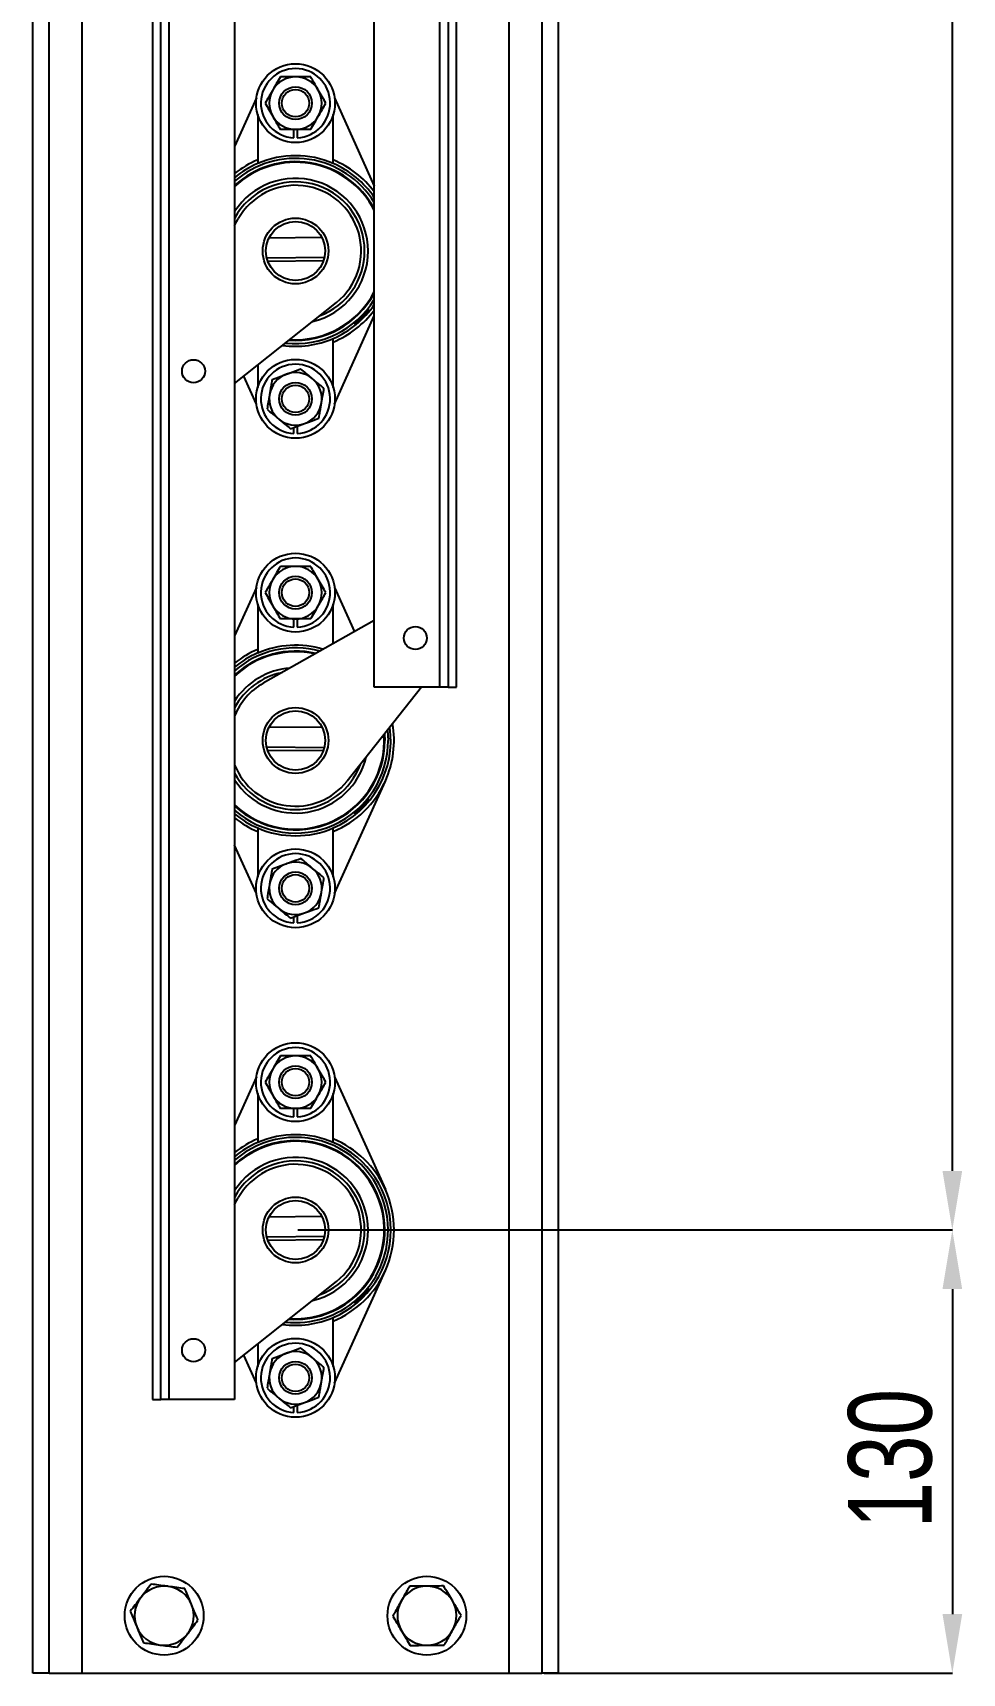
# Model space of a CAD drawing. Header units: millimetres. Extents: x -361 to 14022, y -1822 to 1455.
# Drawn here: x 3907.66 to 3931.24, y 814.89 to 856.5 of the extents above; entities that cross this region are included whole.
import ezdxf

# ---------------------------------------------------------------- set-up
doc = ezdxf.new("R2010")
doc.units = ezdxf.units.MM
doc.styles.add('SLDTEXTSTYLE0', font='TXT', dxfattribs={"width": 0.75})
doc.dimstyles.new('SLDDIMSTYLE0', dxfattribs={"dimtxt": 2.116667, "dimasz": 1.5, "dimexe": 0, "dimexo": 0.0625, "dimgap": 0.529167, "dimtad": 1, "dimdec": 1, "dimlfac": 12, "dimrnd": 1e-09, "dimzin": 4, "dimdsep": 46, "dimtxsty": 'SLDTEXTSTYLE0', "dimsah": 1, "dimcen": 0.09, "dimadec": 0, "dimazin": 1, "dimtfac": 1, "dimtdec": 1, "dimtofl": 0, "dimtmove": 0, "dimatfit": 3, "dimfxl": 1, "dimfrac": 2, "dimtolj": 1, "dimtzin": 12, "dimarcsym": 0})
doc.dimstyles.new('SLDDIMSTYLE3', dxfattribs={"dimtxt": 2.116667, "dimasz": 1.5, "dimexe": 0, "dimexo": 0.0625, "dimgap": 0.529167, "dimtad": 1, "dimdec": 0, "dimlfac": 12, "dimrnd": 1e-09, "dimzin": 12, "dimdsep": 46, "dimtxsty": 'SLDTEXTSTYLE0', "dimsah": 1, "dimcen": 0.09, "dimadec": 0, "dimazin": 3, "dimtfac": 1, "dimtdec": 0, "dimtmove": 0, "dimatfit": 0, "dimfxl": 1, "dimfrac": 2, "dimtolj": 1, "dimtzin": 12, "dimarcsym": 0})

# ---------------------------------------------------------------- blocks, each defined once
blk = doc.blocks.new('*D26')
at = {"color": 0, "linetype": 'Continuous', "lineweight": -2, "transparency": 16777216}
for p, q in [((3914.385, 937.883), (3930.989, 937.883)), ((3930.989, 827.633), (3930.989, 936.383)), ((3914.385, 826.133), (3930.989, 826.133))]:
    blk.add_line(p, q, dxfattribs=at)
at = {"color": 0, "linetype": 'Continuous', "transparency": 16777216}
for points in [[(3930.739, 936.383), (3931.239, 936.383), (3930.989, 937.883)], [(3930.739, 827.633), (3931.239, 827.633), (3930.989, 826.133)]]:
    blk.add_solid(points, dxfattribs=at)
at = {"layer": 'Defpoints', "color": 0, "linetype": 'Continuous', "transparency": 16777216}
for p in [(3914.323, 937.883), (3930.989, 937.883), (3914.323, 826.133)]:
    blk.add_point(p, dxfattribs=at)
at = {"color": 0, "linetype": 'Continuous', "lineweight": 18, "transparency": 16777216, "insert": (3928.344, 887.007), "char_height": 2.11667, "attachment_point": 2, "rotation": 90, "style": 'SLDTEXTSTYLE0'}
blk.add_mtext('\\A1;10x145=1450', dxfattribs=at)
blk = doc.blocks.new('*D27')
at = {"color": 0, "linetype": 'Continuous', "lineweight": -2, "transparency": 16777216}
for p, q in [((3914.385, 826.133), (3930.989, 826.133)), ((3930.989, 824.633), (3930.989, 816.39)), ((3920.635, 814.89), (3930.989, 814.89))]:
    blk.add_line(p, q, dxfattribs=at)
at = {"color": 0, "linetype": 'Continuous', "transparency": 16777216}
for points in [[(3930.739, 824.633), (3931.239, 824.633), (3930.989, 826.133)], [(3930.739, 816.39), (3931.239, 816.39), (3930.989, 814.89)]]:
    blk.add_solid(points, dxfattribs=at)
at = {"layer": 'Defpoints', "color": 0, "linetype": 'Continuous', "transparency": 16777216}
for p in [(3914.323, 826.133), (3920.573, 814.89), (3930.989, 814.89)]:
    blk.add_point(p, dxfattribs=at)
at = {"color": 0, "linetype": 'Continuous', "lineweight": 18, "transparency": 16777216, "insert": (3928.344, 820.331), "char_height": 2.1167, "attachment_point": 2, "rotation": 90, "style": 'SLDTEXTSTYLE0'}
blk.add_mtext('\\A1;130', dxfattribs=at)

msp = doc.modelspace()

# ---------------------------------------------------------------- linework, layer by layer
at = {"color": 7, "linetype": 'Continuous', "lineweight": 25}
for p, q in [((3907.656017, 814.890317), (3907.656017, 949.056984)), ((3908.072684, 814.890317), (3908.072684, 949.056984)), ((3908.906017, 814.890317), (3908.906017, 949.056984)), ((3919.739351, 949.056984), (3919.739351, 814.890317)), ((3920.572684, 949.056984), (3920.572684, 814.890317)), ((3920.989351, 949.056984), (3920.989351, 814.890317)), ((3918.196904, 941.731322), (3918.196904, 839.897989)), ((3918.405237, 839.897989), (3918.405237, 941.731322)), ((3916.321904, 839.897989), (3916.321904, 934.337289)), ((3910.692722, 923.666291), (3910.692722, 821.832957)), ((3910.901056, 821.832957), (3910.901056, 923.666291)), ((3912.776056, 922.95804), (3912.776056, 821.832957)), ((3913.331646, 854.849586), (3912.776056, 853.617636)), ((3915.313721, 854.849586), (3916.321904, 852.614072)), ((3913.364351, 854.430348), (3913.364351, 853.184683)), ((3915.281017, 853.184683), (3915.281017, 854.430348)), ((3914.278934, 853.837923), (3914.278934, 854.049334)), ((3914.366434, 854.049334), (3914.366434, 853.837923)), ((3912.776056, 851.615014), (3912.868015, 851.77946)), ((3914.989904, 851.308517), (3913.646321, 851.290088)), ((3913.593791, 850.789321), (3915.056148, 850.809378)), ((3913.619072, 850.706326), (3915.033153, 850.725722)), ((3912.776056, 847.600852), (3915.361836, 849.66295)), ((3915.313721, 847.082415), (3916.321904, 849.317929)), ((3915.281017, 847.501652), (3915.281017, 848.747318)), ((3913.364351, 848.070003), (3913.364351, 847.501653)), ((3913.331646, 847.082416), (3913.012722, 847.789588)), ((3914.278934, 846.337923), (3914.278934, 846.489237)), ((3914.366434, 846.521529), (3914.366434, 846.337923)), ((3913.331646, 842.432919), (3912.776056, 841.200969)), ((3915.313721, 842.432919), (3915.821352, 841.307315)), ((3913.364351, 842.013682), (3913.364351, 840.768017)), ((3915.281017, 841.002739), (3915.281017, 842.013682)), ((3916.321904, 841.589467), (3913.50428, 840.001227)), ((3914.278934, 841.421256), (3914.278934, 841.632667)), ((3914.366434, 841.632667), (3914.366434, 841.421256)), ((3917.516712, 839.897989), (3915.629262, 837.514621)), ((3917.98857, 839.897989), (3916.321904, 839.897989)), ((3918.196904, 839.897989), (3917.98857, 839.897989)), ((3918.196904, 839.897989), (3918.405237, 839.897989)), ((3914.997941, 838.875721), (3913.654302, 838.889578)), ((3913.589757, 838.390217), (3915.052173, 838.375135)), ((3913.613037, 838.306639), (3915.027175, 838.292055)), ((3915.313721, 834.665749), (3916.601647, 837.521556)), ((3913.364351, 836.330651), (3913.364351, 835.084986)), ((3915.281017, 835.084986), (3915.281017, 836.330651)), ((3913.331647, 834.665749), (3912.776056, 835.897699)), ((3914.278934, 833.921256), (3914.278934, 834.072571)), ((3914.366434, 834.104863), (3914.366434, 833.921256)), ((3913.331647, 830.016252), (3912.776056, 828.784302)), ((3915.313721, 830.016252), (3916.601647, 827.160445)), ((3913.364351, 829.597015), (3913.364351, 828.35135)), ((3915.281017, 828.35135), (3915.281017, 829.597015)), ((3914.278934, 829.00459), (3914.278934, 829.216001)), ((3914.366434, 829.216001), (3914.366434, 829.00459)), ((3912.776056, 826.78168), (3912.868015, 826.946127)), ((3914.989904, 826.475183), (3913.646321, 826.456755)), ((3913.593791, 825.955987), (3915.056148, 825.976045)), ((3913.619072, 825.872993), (3915.033153, 825.892388)), ((3912.776056, 822.767519), (3915.361836, 824.829616)), ((3915.313721, 822.249082), (3916.601647, 825.104889)), ((3915.281017, 822.668319), (3915.281017, 823.913984)), ((3913.364351, 823.23667), (3913.364351, 822.668319)), ((3913.331647, 822.249082), (3913.012722, 822.956255)), ((3910.692722, 821.832957), (3910.901056, 821.832957)), ((3911.109389, 821.832957), (3910.901056, 821.832957)), ((3912.776056, 821.832957), (3911.109389, 821.832957)), ((3914.278934, 821.50459), (3914.278934, 821.655904)), ((3914.366434, 821.688196), (3914.366434, 821.50459)), ((3908.072684, 814.890317), (3907.656017, 814.890317)), ((3908.072684, 814.890317), (3908.906017, 814.890317)), ((3908.906017, 814.890317), (3919.739351, 814.890317)), ((3919.739351, 814.890317), (3920.572684, 814.890317)), ((3920.989351, 814.890317), (3920.572684, 814.890317))]:
    msp.add_line(p, q, dxfattribs=at)
at = {"color": 8, "linetype": 'Continuous', "lineweight": 25}
for p, q in [((3917.98857, 839.897989), (3917.98857, 939.685915)), ((3911.109389, 921.738191), (3911.109389, 821.832957)), ((3916.583182, 838.719179), (3916.589554, 838.549334))]:
    msp.add_line(p, q, dxfattribs=at)
at = {"color": 8, "linetype": 'Continuous', "lineweight": 25, "flags": 128}
msp.add_lwpolyline([(3916.657146, 838.812576), (3916.657169, 838.812367), (3916.671941, 838.549334)], dxfattribs=at)
at = {"color": 7, "linetype": 'Continuous', "lineweight": 25}
for centre, radius in [((3914.322684, 854.716001), 1), ((3914.322684, 854.716001), 0.416667), ((3914.322684, 854.716001), 0.347667), ((3914.322684, 850.966001), 0.833333), ((3914.322684, 850.966001), 0.75), ((3911.734389, 847.916291), 0.291667), ((3914.322684, 847.216001), 1), ((3914.322684, 847.216001), 0.416667), ((3914.322684, 847.216001), 0.347667), ((3914.322684, 842.299334), 1), ((3914.322684, 842.299334), 0.416667), ((3914.322684, 842.299334), 0.347667), ((3917.36357, 841.147989), 0.291667), ((3914.322684, 838.549334), 0.833333), ((3914.322684, 838.549334), 0.75), ((3914.322684, 834.799334), 1), ((3914.322684, 834.799334), 0.416667), ((3914.322684, 834.799334), 0.347667), ((3914.322684, 829.882667), 1), ((3914.322684, 829.882667), 0.416667), ((3914.322684, 829.882667), 0.347667), ((3914.322684, 826.132667), 0.833333), ((3914.322684, 826.132667), 0.75), ((3911.734389, 823.082957), 0.291667), ((3914.322684, 822.382667), 1), ((3914.322684, 822.382667), 0.416667), ((3914.322684, 822.382667), 0.347667), ((3910.989351, 816.348651), 1), ((3917.656017, 816.348651), 1)]:
    msp.add_circle(centre, radius, dxfattribs=at)
for centre, radius, start, end in [((3914.322684, 854.716001), 0.879167, 272.8523899, 267.1476101), ((3914.322684, 854.716001), 0.666667, 90, 150), ((3914.322684, 854.716001), 0.666667, 30, 90), ((3914.322684, 854.716001), 0.666667, 150, 210), ((3914.322684, 854.716001), 0.666667, 330, 30), ((3914.322684, 854.716001), 0.666667, 210, 270), ((3914.322684, 854.716001), 0.666667, 270, 330), ((3914.322684, 850.966001), 2.25, 27.3093736, 133.4238808), ((3914.322684, 850.966001), 2.417613, 113.3530981, 129.7719525), ((3914.322684, 850.966001), 2.416807, 66.6386517, 113.3613483), ((3914.322684, 850.966001), 1.841365, 0, 147.1333279), ((3914.322684, 850.966001), 1.666667, 308.5715222, 150.7858113), ((3914.322684, 850.966001), 1.841365, 283.4117302, 0), ((3914.322684, 850.966001), 2.25, 266.3660745, 332.6906264), ((3914.841889, 850.450738), 1.646284, 306.3296583, 323.7779385), ((3914.322684, 850.966001), 2.416807, 262.1711697, 293.3613483), ((3914.322684, 847.216001), 0.879167, 272.8523899, 267.1476101), ((3914.322684, 847.216001), 0.666667, 110.2565807, 170.2565807), ((3914.322684, 847.216001), 0.666667, 50.2565807, 110.2565807), ((3914.322684, 847.216001), 0.666667, 350.2565807, 50.2565807), ((3914.322684, 847.216001), 0.666667, 170.2565807, 230.2565807), ((3914.322684, 847.216001), 0.666667, 290.2565807, 350.2565807), ((3914.322684, 847.216001), 0.666667, 230.2565807, 290.2565807), ((3914.322684, 842.299334), 0.879167, 272.8523899, 267.1476101), ((3914.322684, 842.299334), 0.666667, 150, 210), ((3914.322684, 842.299334), 0.666667, 90, 150), ((3914.322684, 842.299334), 0.666667, 30, 90), ((3914.322684, 842.299334), 0.666667, 330, 30), ((3914.322684, 842.299334), 0.666667, 210, 270), ((3914.322684, 842.299334), 0.666667, 270, 330), ((3914.322684, 838.549334), 2.416807, 73.0087613, 113.3613483), ((3914.322684, 838.549334), 2.25, 77.2036661, 133.4238808), ((3914.322684, 838.549334), 2.417613, 113.3530981, 129.7719525), ((3914.322684, 838.549334), 1.841365, 94.2493218, 147.1333279), ((3914.322684, 838.549334), 1.666667, 119.4091138, 158.1216161), ((3914.322684, 838.549334), 2.5, 335.7253478, 9.8130891), ((3914.322684, 838.549334), 2.25, 226.5761192, 3.8288507), ((3914.322684, 838.549334), 1.841365, 212.8666721, 346.7831949), ((3914.322684, 838.549334), 1.666667, 201.8783839, 321.6234029), ((3914.322684, 838.549334), 2.5, 292.5403105, 335.7253478), ((3914.841889, 838.034071), 1.646284, 306.3296583, 323.7779385), ((3914.322684, 838.549334), 2.417613, 230.2280475, 246.6469019), ((3914.322684, 838.549334), 2.416807, 246.6386517, 293.3613483), ((3914.322684, 834.799334), 0.879167, 272.8523899, 267.1476101), ((3914.322684, 834.799334), 0.666667, 110.2565807, 170.2565807), ((3914.322684, 834.799334), 0.666667, 50.2565807, 110.2565807), ((3914.322684, 834.799334), 0.666667, 350.2565807, 50.2565807), ((3914.322684, 834.799334), 0.666667, 170.2565807, 230.2565807), ((3914.322684, 834.799334), 0.666667, 230.2565807, 290.2565807), ((3914.322684, 834.799334), 0.666667, 290.2565807, 350.2565807), ((3914.322684, 829.882667), 0.879167, 272.8523899, 267.1476101), ((3914.322684, 829.882667), 0.666667, 90, 150), ((3914.322684, 829.882667), 0.666667, 30, 90), ((3914.322684, 829.882667), 0.666667, 150, 210), ((3914.322684, 829.882667), 0.666667, 330, 30), ((3914.322684, 829.882667), 0.666667, 210, 270), ((3914.322684, 829.882667), 0.666667, 270, 330), ((3914.322684, 826.132667), 2.416807, 66.6386517, 113.3613483), ((3914.322684, 826.132667), 2.25, 266.3660745, 133.4238808), ((3914.322684, 826.132667), 2.417613, 113.3530981, 129.7719525), ((3914.322684, 826.132667), 2.5, 24.2746522, 67.4596895), ((3914.322684, 826.132667), 2.417613, 293.3530981, 66.6469019), ((3914.322684, 826.132667), 1.841365, 0, 147.1333279), ((3914.322684, 826.132667), 1.666667, 308.5715222, 150.7858113), ((3914.322684, 826.132667), 2.5, 335.7253478, 24.2746522), ((3914.322684, 826.132667), 1.841365, 283.4117302, 0), ((3914.322684, 826.132667), 2.5, 292.5403105, 335.7253478), ((3914.841889, 825.617404), 1.646284, 306.3296583, 323.7779385), ((3914.322684, 826.132667), 2.416807, 262.1711697, 293.3613483), ((3914.322684, 822.382667), 0.879167, 272.8523899, 267.1476101), ((3914.322684, 822.382667), 0.666667, 50.2565807, 110.2565807), ((3914.322684, 822.382667), 0.666667, 110.2565807, 170.2565807), ((3914.322684, 822.382667), 0.666667, 350.2565807, 50.2565807), ((3914.322684, 822.382667), 0.666667, 170.2565807, 230.2565807), ((3914.322684, 822.382667), 0.666667, 290.2565807, 350.2565807), ((3914.322684, 822.382667), 0.666667, 230.2565807, 290.2565807), ((3910.989351, 816.348651), 0.75, 82.4482808, 142.4482808), ((3910.989351, 816.348651), 0.75, 22.4482808, 82.4482808), ((3917.656017, 816.348651), 0.75, 90.5694727, 150.5694727), ((3917.656017, 816.348651), 0.75, 30.5694727, 90.5694727), ((3910.989351, 816.348651), 0.75, 142.4482808, 202.4482808), ((3910.989351, 816.348651), 0.75, 322.4482808, 22.4482808), ((3917.656017, 816.348651), 0.75, 150.5694727, 210.5694727), ((3917.656017, 816.348651), 0.75, 330.5694727, 30.5694727), ((3910.989351, 816.348651), 0.75, 202.4482808, 262.4482808), ((3917.656017, 816.348651), 0.75, 270.5694727, 330.5694727), ((3910.989351, 816.348651), 0.75, 262.4482808, 322.4482808), ((3917.656017, 816.348651), 0.75, 210.5694727, 270.5694727)]:
    msp.add_arc(centre, radius, start, end, dxfattribs=at)
at = {"color": 8, "linetype": 'Continuous', "lineweight": 25}
for centre, radius, start, end in [((3914.322684, 850.966001), 2.349257, 31.6792883, 131.1739907), ((3914.322684, 850.966001), 2.5, 112.5403105, 128.2177089), ((3914.322684, 850.966001), 2.26687, 28.1239726, 133.0216588), ((3914.322684, 850.966001), 2.5, 36.8996843, 67.4596895), ((3914.322684, 850.966001), 2.417613, 34.2143701, 66.6469019), ((3914.322684, 850.966001), 1.753865, 0, 151.8651138), ((3914.322684, 850.966001), 1.753865, 290.4284986, 0), ((3914.322684, 850.966001), 2.349257, 263.7612343, 328.3207117), ((3914.322684, 850.966001), 2.26687, 265.8980232, 331.8760274), ((3914.322684, 850.966001), 2.417613, 293.3530981, 325.7856299), ((3914.322684, 850.966001), 2.5, 292.5403105, 323.1003157), ((3914.322684, 838.549334), 2.349257, 74.5988259, 131.1739907), ((3914.322684, 838.549334), 2.5, 112.5403105, 128.2177089), ((3914.322684, 838.549334), 2.26687, 76.7356148, 133.0216588), ((3914.322684, 838.549334), 1.753865, 101.2660902, 151.8651138), ((3914.322684, 838.549334), 2.417613, 293.3530981, 8.0419422), ((3914.322684, 838.549334), 2.26687, 226.9783412, 0), ((3914.322684, 838.549334), 2.349257, 228.8260093, 0), ((3914.322684, 838.549334), 1.753865, 208.1348862, 339.7664266), ((3914.322684, 838.549334), 2.5, 231.7822911, 247.4596895), ((3914.322684, 826.132667), 2.349257, 0, 131.1739907), ((3914.322684, 826.132667), 2.5, 112.5403105, 128.2177089), ((3914.322684, 826.132667), 2.26687, 0, 133.0216588), ((3914.322684, 826.132667), 1.753865, 0, 151.8651138), ((3914.322684, 826.132667), 2.349257, 263.7612343, 0), ((3914.322684, 826.132667), 2.26687, 265.8980232, 0), ((3914.322684, 826.132667), 1.753865, 290.4284986, 0)]:
    msp.add_arc(centre, radius, start, end, dxfattribs=at)
at = {"color": 7, "linetype": 'Continuous', "lineweight": 25}
for points, knots in [([(3913.937784, 855.382667), (3913.906529, 855.328532), (3913.843446, 855.21927), (3913.778235, 855.106321), (3913.745334, 855.049334)], [0, 0, 0, 0, 0.495457963, 1, 1, 1, 1]), ([(3914.322684, 855.382667), (3914.287686, 855.382667), (3914.157403, 855.382667), (3914.030556, 855.382667), (3913.937784, 855.382667)], [0, 0, 0, 0, 0.268633605, 1, 1, 1, 1]), ([(3914.707584, 855.382667), (3914.675271, 855.382667), (3914.549808, 855.382667), (3914.41946, 855.382667), (3914.322684, 855.382667)], [0, 0, 0, 0, 0.257551345, 1, 1, 1, 1]), ([(3914.900034, 855.049334), (3914.895473, 855.057234), (3914.860928, 855.117068), (3914.795794, 855.229882), (3914.737167, 855.331429), (3914.707584, 855.382667)], [0, 0, 0, 0, 0.070085768, 0.530782234, 1, 1, 1, 1]), ([(3913.745334, 855.049334), (3913.740772, 855.041433), (3913.706227, 854.9816), (3913.641094, 854.868785), (3913.582466, 854.767239), (3913.552883, 854.716001)], [0, 0, 0, 0, 0.070085768, 0.530782234, 1, 1, 1, 1]), ([(3913.552883, 854.716001), (3913.584138, 854.661866), (3913.647221, 854.552604), (3913.712432, 854.439655), (3913.745334, 854.382667)], [0, 0, 0, 0, 0.495457963, 1, 1, 1, 1]), ([(3915.092484, 854.716001), (3915.061229, 854.770135), (3914.998147, 854.879397), (3914.932936, 854.992346), (3914.900034, 855.049334)], [0, 0, 0, 0, 0.4954579635, 1, 1, 1, 1]), ([(3914.900034, 854.382667), (3914.904595, 854.390568), (3914.939141, 854.450402), (3915.004274, 854.563216), (3915.062902, 854.664762), (3915.092484, 854.716001)], [0, 0, 0, 0, 0.070085768, 0.530782234, 1, 1, 1, 1]), ([(3913.745334, 854.382667), (3913.749895, 854.374767), (3913.78444, 854.314933), (3913.849573, 854.202119), (3913.908201, 854.100572), (3913.937784, 854.049334)], [0, 0, 0, 0, 0.070085768, 0.530782234, 1, 1, 1, 1]), ([(3914.707584, 854.049334), (3914.738839, 854.103469), (3914.801921, 854.212731), (3914.867132, 854.32568), (3914.900034, 854.382667)], [0, 0, 0, 0, 0.495457963, 1, 1, 1, 1]), ([(3914.322684, 854.049334), (3914.287686, 854.049334), (3914.157403, 854.049334), (3914.030556, 854.049334), (3913.937784, 854.049334)], [0, 0, 0, 0, 0.268633605, 1, 1, 1, 1]), ([(3914.707584, 854.049334), (3914.675271, 854.049334), (3914.549808, 854.049334), (3914.41946, 854.049334), (3914.322684, 854.049334)], [0, 0, 0, 0, 0.257551345, 1, 1, 1, 1]), ([(3916.013893, 849.28169), (3916.033344, 849.301874), (3916.072243, 849.342239), (3916.120165, 849.399808), (3916.154363, 849.446017), (3916.171666, 849.474828), (3916.17092, 849.482043), (3916.152446, 849.46689), (3916.117783, 849.431692), (3916.069623, 849.381227), (3916.01234, 849.322181), (3915.952015, 849.261985), (3915.895548, 849.207256), (3915.849822, 849.16316), (3915.821069, 849.13359), (3915.813626, 849.121116), (3915.828583, 849.126752), (3915.863774, 849.150111), (3915.914392, 849.189626), (3915.967419, 849.236025), (3916.000676, 849.268704), (3916.013893, 849.28169)], [0, 0, 0, 0, 0.0534961376, 0.1069855033, 0.1606505693, 0.2144303145, 0.2680094579, 0.3213818555, 0.3748690069, 0.4286203894, 0.4823738442, 0.5358583155, 0.5892182163, 0.642787635, 0.69657985, 0.7502655239, 0.8036848538, 0.8570926201, 0.9107520293, 0.9645324447, 1, 1, 1, 1]), ([(3913.730773, 847.708173), (3913.720194, 847.646565), (3913.698842, 847.52222), (3913.67677, 847.393679), (3913.665634, 847.328825)], [0, 0, 0, 0, 0.495457963, 1, 1, 1, 1]), ([(3913.730773, 847.708173), (3913.761087, 847.71936), (3913.87879, 847.762799), (3914.001076, 847.807928), (3914.091867, 847.841435)], [0, 0, 0, 0, 0.257551345, 1, 1, 1, 1]), ([(3914.091867, 847.841435), (3914.124701, 847.853552), (3914.246925, 847.898659), (3914.365928, 847.942577), (3914.452962, 847.974697)], [0, 0, 0, 0, 0.268633605, 1, 1, 1, 1]), ([(3914.748918, 847.728611), (3914.741903, 847.734443), (3914.688779, 847.778616), (3914.588615, 847.861902), (3914.498455, 847.93687), (3914.452962, 847.974697)], [0, 0, 0, 0, 0.070085768, 0.530782234, 1, 1, 1, 1]), ([(3915.044873, 847.482525), (3914.996809, 847.52249), (3914.899799, 847.603154), (3914.799515, 847.686539), (3914.748918, 847.728611)], [0, 0, 0, 0, 0.495457963, 1, 1, 1, 1]), ([(3913.665634, 847.328825), (3913.66409, 847.319833), (3913.652397, 847.25174), (3913.630351, 847.123353), (3913.610507, 847.007788), (3913.600494, 846.949477)], [0, 0, 0, 0, 0.070085768, 0.530782234, 1, 1, 1, 1]), ([(3914.979734, 847.103176), (3914.981278, 847.112168), (3914.992971, 847.180261), (3915.015016, 847.308648), (3915.03486, 847.424213), (3915.044873, 847.482525)], [0, 0, 0, 0, 0.070085768, 0.530782234, 1, 1, 1, 1]), ([(3913.600494, 846.949477), (3913.648559, 846.909511), (3913.745569, 846.828847), (3913.845853, 846.745462), (3913.89645, 846.70339)], [0, 0, 0, 0, 0.495457963, 1, 1, 1, 1]), ([(3914.914595, 846.723828), (3914.925174, 846.785436), (3914.946526, 846.909781), (3914.968598, 847.038322), (3914.979734, 847.103176)], [0, 0, 0, 0, 0.495457963, 1, 1, 1, 1]), ([(3913.89645, 846.70339), (3913.903465, 846.697558), (3913.956589, 846.653385), (3914.056753, 846.570099), (3914.146913, 846.495131), (3914.192406, 846.457304)], [0, 0, 0, 0, 0.070085768, 0.530782234, 1, 1, 1, 1]), ([(3914.192406, 846.457304), (3914.22272, 846.468492), (3914.340423, 846.51193), (3914.462709, 846.55706), (3914.5535, 846.590566)], [0, 0, 0, 0, 0.257551345, 1, 1, 1, 1]), ([(3914.5535, 846.590566), (3914.586334, 846.602683), (3914.708559, 846.64779), (3914.827561, 846.691708), (3914.914595, 846.723828)], [0, 0, 0, 0, 0.268633605, 1, 1, 1, 1]), ([(3913.745334, 842.632667), (3913.740772, 842.624767), (3913.706227, 842.564933), (3913.641094, 842.452119), (3913.582466, 842.350572), (3913.552883, 842.299334)], [0, 0, 0, 0, 0.070085768, 0.530782234, 1, 1, 1, 1]), ([(3913.937784, 842.966001), (3913.906529, 842.911866), (3913.843446, 842.802604), (3913.778235, 842.689655), (3913.745334, 842.632667)], [0, 0, 0, 0, 0.495457963, 1, 1, 1, 1]), ([(3914.322684, 842.966001), (3914.287686, 842.966001), (3914.157403, 842.966001), (3914.030556, 842.966001), (3913.937784, 842.966001)], [0, 0, 0, 0, 0.268633605, 1, 1, 1, 1]), ([(3914.707584, 842.966001), (3914.675271, 842.966001), (3914.549808, 842.966001), (3914.41946, 842.966001), (3914.322684, 842.966001)], [0, 0, 0, 0, 0.257551345, 1, 1, 1, 1]), ([(3914.900034, 842.632667), (3914.895473, 842.640568), (3914.860928, 842.700402), (3914.795794, 842.813216), (3914.737167, 842.914762), (3914.707584, 842.966001)], [0, 0, 0, 0, 0.070085768, 0.530782234, 1, 1, 1, 1]), ([(3915.092484, 842.299334), (3915.061229, 842.353469), (3914.998147, 842.462731), (3914.932936, 842.57568), (3914.900034, 842.632667)], [0, 0, 0, 0, 0.4954579635, 1, 1, 1, 1]), ([(3913.552883, 842.299334), (3913.584138, 842.245199), (3913.647221, 842.135937), (3913.712432, 842.022988), (3913.745334, 841.966001)], [0, 0, 0, 0, 0.495457963, 1, 1, 1, 1]), ([(3914.900034, 841.966001), (3914.904595, 841.973901), (3914.939141, 842.033735), (3915.004274, 842.146549), (3915.062902, 842.248095), (3915.092484, 842.299334)], [0, 0, 0, 0, 0.070085768, 0.530782234, 1, 1, 1, 1]), ([(3913.745334, 841.966001), (3913.749895, 841.9581), (3913.78444, 841.898266), (3913.849573, 841.785452), (3913.908201, 841.683906), (3913.937784, 841.632667)], [0, 0, 0, 0, 0.070085768, 0.530782234, 1, 1, 1, 1]), ([(3914.707584, 841.632667), (3914.738839, 841.686802), (3914.801921, 841.796064), (3914.867132, 841.909013), (3914.900034, 841.966001)], [0, 0, 0, 0, 0.495457963, 1, 1, 1, 1]), ([(3914.322684, 841.632667), (3914.287686, 841.632667), (3914.157403, 841.632667), (3914.030556, 841.632667), (3913.937784, 841.632667)], [0, 0, 0, 0, 0.268633605, 1, 1, 1, 1]), ([(3914.707584, 841.632667), (3914.675271, 841.632667), (3914.549808, 841.632667), (3914.41946, 841.632667), (3914.322684, 841.632667)], [0, 0, 0, 0, 0.257551345, 1, 1, 1, 1]), ([(3916.013893, 836.865023), (3916.033344, 836.885207), (3916.072243, 836.925573), (3916.120165, 836.983142), (3916.154363, 837.02935), (3916.171666, 837.058162), (3916.17092, 837.065377), (3916.152446, 837.050223), (3916.117783, 837.015025), (3916.069623, 836.964561), (3916.01234, 836.905515), (3915.952015, 836.845319), (3915.895548, 836.79059), (3915.849822, 836.746493), (3915.821069, 836.716923), (3915.813626, 836.704449), (3915.828583, 836.710086), (3915.863774, 836.733444), (3915.914392, 836.772959), (3915.967419, 836.819359), (3916.000676, 836.852037), (3916.013893, 836.865023)], [0, 0, 0, 0, 0.0534961376, 0.1069855033, 0.1606505693, 0.2144303145, 0.2680094579, 0.3213818555, 0.3748690069, 0.4286203894, 0.4823738442, 0.5358583155, 0.5892182163, 0.642787635, 0.69657985, 0.7502655239, 0.8036848538, 0.8570926201, 0.9107520293, 0.9645324447, 1, 1, 1, 1]), ([(3914.091867, 835.424768), (3914.124701, 835.436885), (3914.246925, 835.481992), (3914.365928, 835.52591), (3914.452962, 835.55803)], [0, 0, 0, 0, 0.268633605, 1, 1, 1, 1]), ([(3914.748918, 835.311944), (3914.741903, 835.317777), (3914.688779, 835.36195), (3914.588615, 835.445235), (3914.498455, 835.520203), (3914.452962, 835.55803)], [0, 0, 0, 0, 0.070085768, 0.530782234, 1, 1, 1, 1]), ([(3913.730773, 835.291506), (3913.720194, 835.229898), (3913.698842, 835.105553), (3913.67677, 834.977012), (3913.665634, 834.912158)], [0, 0, 0, 0, 0.495457963, 1, 1, 1, 1]), ([(3913.730773, 835.291506), (3913.761087, 835.302694), (3913.87879, 835.346132), (3914.001076, 835.391262), (3914.091867, 835.424768)], [0, 0, 0, 0, 0.257551345, 1, 1, 1, 1]), ([(3915.044873, 835.065858), (3914.996809, 835.105823), (3914.899799, 835.186487), (3914.799515, 835.269873), (3914.748918, 835.311944)], [0, 0, 0, 0, 0.495457963, 1, 1, 1, 1]), ([(3913.665634, 834.912158), (3913.66409, 834.903167), (3913.652397, 834.835073), (3913.630351, 834.706686), (3913.610507, 834.591122), (3913.600494, 834.53281)], [0, 0, 0, 0, 0.070085768, 0.530782234, 1, 1, 1, 1]), ([(3914.979734, 834.68651), (3914.981278, 834.695501), (3914.992971, 834.763594), (3915.015016, 834.891982), (3915.03486, 835.007546), (3915.044873, 835.065858)], [0, 0, 0, 0, 0.070085768, 0.530782234, 1, 1, 1, 1]), ([(3913.600494, 834.53281), (3913.648559, 834.492844), (3913.745569, 834.412181), (3913.845853, 834.328795), (3913.89645, 834.286724)], [0, 0, 0, 0, 0.495457963, 1, 1, 1, 1]), ([(3913.89645, 834.286724), (3913.903465, 834.280891), (3913.956589, 834.236718), (3914.056753, 834.153432), (3914.146913, 834.078465), (3914.192406, 834.040637)], [0, 0, 0, 0, 0.070085768, 0.530782234, 1, 1, 1, 1]), ([(3914.5535, 834.173899), (3914.586334, 834.186017), (3914.708559, 834.231124), (3914.827561, 834.275041), (3914.914595, 834.307161)], [0, 0, 0, 0, 0.268633605, 1, 1, 1, 1]), ([(3914.914595, 834.307161), (3914.925174, 834.368769), (3914.946526, 834.493114), (3914.968598, 834.621655), (3914.979734, 834.68651)], [0, 0, 0, 0, 0.495457963, 1, 1, 1, 1]), ([(3914.192406, 834.040637), (3914.22272, 834.051825), (3914.340423, 834.095263), (3914.462709, 834.140393), (3914.5535, 834.173899)], [0, 0, 0, 0, 0.257551345, 1, 1, 1, 1]), ([(3913.937784, 830.549334), (3913.906529, 830.495199), (3913.843446, 830.385937), (3913.778235, 830.272988), (3913.745334, 830.216001)], [0, 0, 0, 0, 0.495457963, 1, 1, 1, 1]), ([(3914.322684, 830.549334), (3914.287686, 830.549334), (3914.157403, 830.549334), (3914.030556, 830.549334), (3913.937784, 830.549334)], [0, 0, 0, 0, 0.268633605, 1, 1, 1, 1]), ([(3914.707584, 830.549334), (3914.675271, 830.549334), (3914.549809, 830.549334), (3914.419461, 830.549334), (3914.322684, 830.549334)], [0, 0, 0, 0, 0.257551345, 1, 1, 1, 1]), ([(3914.900034, 830.216001), (3914.895473, 830.223901), (3914.860928, 830.283735), (3914.795794, 830.396549), (3914.737167, 830.498095), (3914.707584, 830.549334)], [0, 0, 0, 0, 0.070085768, 0.530782234, 1, 1, 1, 1]), ([(3913.745334, 830.216001), (3913.740772, 830.2081), (3913.706227, 830.148266), (3913.641094, 830.035452), (3913.582466, 829.933906), (3913.552884, 829.882667)], [0, 0, 0, 0, 0.070085768, 0.530782234, 1, 1, 1, 1]), ([(3915.092484, 829.882667), (3915.061229, 829.936802), (3914.998147, 830.046064), (3914.932936, 830.159013), (3914.900034, 830.216001)], [0, 0, 0, 0, 0.4954579635, 1, 1, 1, 1]), ([(3913.552884, 829.882667), (3913.584138, 829.828532), (3913.647221, 829.71927), (3913.712432, 829.606321), (3913.745334, 829.549334)], [0, 0, 0, 0, 0.495457963, 1, 1, 1, 1]), ([(3914.900034, 829.549334), (3914.904596, 829.557234), (3914.939141, 829.617068), (3915.004274, 829.729882), (3915.062902, 829.831429), (3915.092484, 829.882667)], [0, 0, 0, 0, 0.070085768, 0.530782234, 1, 1, 1, 1]), ([(3913.745334, 829.549334), (3913.749895, 829.541433), (3913.78444, 829.4816), (3913.849573, 829.368785), (3913.908201, 829.267239), (3913.937784, 829.216001)], [0, 0, 0, 0, 0.070085768, 0.530782234, 1, 1, 1, 1]), ([(3914.707584, 829.216001), (3914.738839, 829.270135), (3914.801921, 829.379397), (3914.867132, 829.492346), (3914.900034, 829.549334)], [0, 0, 0, 0, 0.495457963, 1, 1, 1, 1]), ([(3914.322684, 829.216001), (3914.287686, 829.216001), (3914.157403, 829.216001), (3914.030556, 829.216001), (3913.937784, 829.216001)], [0, 0, 0, 0, 0.268633605, 1, 1, 1, 1]), ([(3914.707584, 829.216001), (3914.675271, 829.216001), (3914.549809, 829.216001), (3914.419461, 829.216001), (3914.322684, 829.216001)], [0, 0, 0, 0, 0.257551345, 1, 1, 1, 1]), ([(3916.013893, 824.448357), (3916.033344, 824.468541), (3916.072243, 824.508906), (3916.120165, 824.566475), (3916.154363, 824.612684), (3916.171666, 824.641495), (3916.17092, 824.64871), (3916.152446, 824.633556), (3916.117783, 824.598358), (3916.069623, 824.547894), (3916.01234, 824.488848), (3915.952015, 824.428652), (3915.895548, 824.373923), (3915.849822, 824.329826), (3915.821069, 824.300256), (3915.813626, 824.287783), (3915.828583, 824.293419), (3915.863774, 824.316778), (3915.914392, 824.356293), (3915.967419, 824.402692), (3916.000676, 824.43537), (3916.013893, 824.448357)], [0, 0, 0, 0, 0.0534961376, 0.1069855033, 0.1606505693, 0.2144303145, 0.2680094579, 0.3213818555, 0.3748690069, 0.4286203894, 0.4823738442, 0.5358583155, 0.5892182163, 0.642787635, 0.69657985, 0.7502655239, 0.8036848538, 0.8570926201, 0.9107520293, 0.9645324447, 1, 1, 1, 1]), ([(3914.091867, 823.008102), (3914.124701, 823.020219), (3914.246925, 823.065326), (3914.365928, 823.109244), (3914.452962, 823.141364)], [0, 0, 0, 0, 0.268633605, 1, 1, 1, 1]), ([(3914.748918, 822.895277), (3914.741903, 822.90111), (3914.688779, 822.945283), (3914.588615, 823.028569), (3914.498455, 823.103536), (3914.452962, 823.141364)], [0, 0, 0, 0, 0.070085768, 0.530782234, 1, 1, 1, 1]), ([(3913.730773, 822.87484), (3913.720194, 822.813232), (3913.698842, 822.688887), (3913.67677, 822.560346), (3913.665634, 822.495491)], [0, 0, 0, 0, 0.495457963, 1, 1, 1, 1]), ([(3913.730773, 822.87484), (3913.761087, 822.886027), (3913.87879, 822.929465), (3914.001076, 822.974595), (3914.091867, 823.008102)], [0, 0, 0, 0, 0.257551345, 1, 1, 1, 1]), ([(3915.044873, 822.649191), (3914.996809, 822.689157), (3914.899799, 822.76982), (3914.799515, 822.853206), (3914.748918, 822.895277)], [0, 0, 0, 0, 0.495457963, 1, 1, 1, 1]), ([(3914.979734, 822.269843), (3914.981278, 822.278834), (3914.992971, 822.346928), (3915.015016, 822.475315), (3915.03486, 822.590879), (3915.044873, 822.649191)], [0, 0, 0, 0, 0.070085768, 0.530782234, 1, 1, 1, 1]), ([(3913.665634, 822.495491), (3913.66409, 822.4865), (3913.652397, 822.418407), (3913.630351, 822.290019), (3913.610507, 822.174455), (3913.600494, 822.116143)], [0, 0, 0, 0, 0.070085768, 0.530782234, 1, 1, 1, 1]), ([(3914.914595, 821.890495), (3914.925174, 821.952103), (3914.946526, 822.076448), (3914.968598, 822.204989), (3914.979734, 822.269843)], [0, 0, 0, 0, 0.495457963, 1, 1, 1, 1]), ([(3913.600494, 822.116143), (3913.648559, 822.076178), (3913.745569, 821.995514), (3913.845853, 821.912129), (3913.89645, 821.870057)], [0, 0, 0, 0, 0.495457963, 1, 1, 1, 1]), ([(3913.89645, 821.870057), (3913.903465, 821.864224), (3913.956589, 821.820052), (3914.056753, 821.736766), (3914.146913, 821.661798), (3914.192406, 821.623971)], [0, 0, 0, 0, 0.070085768, 0.530782234, 1, 1, 1, 1]), ([(3914.5535, 821.757233), (3914.586334, 821.76935), (3914.708559, 821.814457), (3914.827561, 821.858375), (3914.914595, 821.890495)], [0, 0, 0, 0, 0.268633605, 1, 1, 1, 1]), ([(3914.192406, 821.623971), (3914.22272, 821.635158), (3914.340423, 821.678597), (3914.462709, 821.723726), (3914.5535, 821.757233)], [0, 0, 0, 0, 0.257551345, 1, 1, 1, 1]), ([(3910.658659, 817.149052), (3910.615799, 817.0933), (3910.529292, 816.980773), (3910.439867, 816.864449), (3910.394748, 816.805759)], [0, 0, 0, 0, 0.495457963, 1, 1, 1, 1]), ([(3911.087916, 817.092145), (3911.077742, 817.093494), (3911.000689, 817.103709), (3910.85541, 817.122969), (3910.724642, 817.140305), (3910.658659, 817.149052)], [0, 0, 0, 0, 0.070090032, 0.530784434, 1, 1, 1, 1]), ([(3911.517173, 817.035239), (3911.44746, 817.04448), (3911.306756, 817.063134), (3911.161303, 817.082417), (3911.087916, 817.092145)], [0, 0, 0, 0, 0.495457963, 1, 1, 1, 1]), ([(3911.682519, 816.635038), (3911.637535, 816.743915), (3911.581561, 816.879395), (3911.527741, 817.009661), (3911.517173, 817.035239)], [0, 0, 0, 0, 0.803647298, 1, 1, 1, 1]), ([(3917.215572, 817.09431), (3917.160846, 816.997309), (3917.090653, 816.87289), (3917.018666, 816.745294), (3917.002803, 816.717176)], [0, 0, 0, 0, 0.7796360767, 1, 1, 1, 1]), ([(3917.648563, 817.098613), (3917.6383, 817.098511), (3917.560577, 817.097739), (3917.414034, 817.096282), (3917.282129, 817.094971), (3917.215572, 817.09431)], [0, 0, 0, 0, 0.070090032, 0.530784434, 1, 1, 1, 1]), ([(3918.081554, 817.102917), (3918.011235, 817.102218), (3917.869306, 817.100808), (3917.722588, 817.099349), (3917.648563, 817.098613)], [0, 0, 0, 0, 0.495457963, 1, 1, 1, 1]), ([(3918.301777, 816.730088), (3918.296557, 816.738925), (3918.257027, 816.805849), (3918.182494, 816.93203), (3918.115406, 817.045608), (3918.081554, 817.102917)], [0, 0, 0, 0, 0.0700900317, 0.5307844344, 1, 1, 1, 1]), ([(3910.394748, 816.805759), (3910.388492, 816.797621), (3910.34112, 816.735999), (3910.251801, 816.619814), (3910.171404, 816.515234), (3910.130836, 816.462465)], [0, 0, 0, 0, 0.070090032, 0.530784434, 1, 1, 1, 1]), ([(3910.130836, 816.462465), (3910.141404, 816.436887), (3910.195224, 816.306621), (3910.251198, 816.171141), (3910.296182, 816.062264)], [0, 0, 0, 0, 0.196352702, 1, 1, 1, 1]), ([(3911.847865, 816.234837), (3911.805337, 816.337771), (3911.750788, 816.469799), (3911.694847, 816.6052), (3911.682519, 816.635038)], [0, 0, 0, 0, 0.779636077, 1, 1, 1, 1]), ([(3917.002803, 816.717176), (3916.944918, 816.614574), (3916.872889, 816.486904), (3916.803633, 816.364147), (3916.790035, 816.340043)], [0, 0, 0, 0, 0.803647298, 1, 1, 1, 1]), ([(3918.522, 816.357258), (3918.486235, 816.417807), (3918.414049, 816.540016), (3918.339427, 816.666348), (3918.301777, 816.730088)], [0, 0, 0, 0, 0.495457963, 1, 1, 1, 1]), ([(3910.296182, 816.062264), (3910.30851, 816.032426), (3910.364451, 815.897025), (3910.419, 815.764997), (3910.461528, 815.662063)], [0, 0, 0, 0, 0.220363923, 1, 1, 1, 1]), ([(3911.583953, 815.891543), (3911.590209, 815.89968), (3911.637581, 815.961302), (3911.7269, 816.077487), (3911.807298, 816.182067), (3911.847865, 816.234837)], [0, 0, 0, 0, 0.070090032, 0.530784434, 1, 1, 1, 1]), ([(3916.790035, 816.340043), (3916.8258, 816.279494), (3916.897986, 816.157285), (3916.972608, 816.030953), (3917.010257, 815.967213)], [0, 0, 0, 0, 0.4954579635, 1, 1, 1, 1]), ([(3918.096463, 815.602991), (3918.110061, 815.627095), (3918.179317, 815.749852), (3918.251346, 815.877522), (3918.309231, 815.980125)], [0, 0, 0, 0, 0.1963527019, 1, 1, 1, 1]), ([(3918.309231, 815.980125), (3918.325095, 816.008242), (3918.397081, 816.135839), (3918.467274, 816.260257), (3918.522, 816.357258)], [0, 0, 0, 0, 0.220363923, 1, 1, 1, 1]), ([(3910.461528, 815.662063), (3910.531241, 815.652821), (3910.671946, 815.634167), (3910.817398, 815.614885), (3910.890785, 815.605156)], [0, 0, 0, 0, 0.495457963, 1, 1, 1, 1]), ([(3910.890785, 815.605156), (3910.90096, 815.603807), (3910.978012, 815.593592), (3911.123291, 815.574332), (3911.254059, 815.556996), (3911.320042, 815.548249)], [0, 0, 0, 0, 0.070090032, 0.530784434, 1, 1, 1, 1]), ([(3911.320042, 815.548249), (3911.362902, 815.604001), (3911.449409, 815.716528), (3911.538834, 815.832852), (3911.583953, 815.891543)], [0, 0, 0, 0, 0.495457963, 1, 1, 1, 1]), ([(3917.010257, 815.967213), (3917.015477, 815.958376), (3917.055008, 815.891453), (3917.12954, 815.765271), (3917.196629, 815.651693), (3917.23048, 815.594384)], [0, 0, 0, 0, 0.070090032, 0.530784434, 1, 1, 1, 1]), ([(3917.23048, 815.594384), (3917.3008, 815.595083), (3917.442729, 815.596493), (3917.589446, 815.597952), (3917.663471, 815.598688)], [0, 0, 0, 0, 0.495457963, 1, 1, 1, 1]), ([(3917.663471, 815.598688), (3917.673735, 815.59879), (3917.751458, 815.599562), (3917.898, 815.601019), (3918.029906, 815.60233), (3918.096463, 815.602991)], [0, 0, 0, 0, 0.070090032, 0.530784434, 1, 1, 1, 1])]:
    msp.add_open_spline(points, degree=3, knots=knots, dxfattribs=at)

# ---------------------------------------------------------------- dimensions: what is measured, and where the dimension line sits
at = {"color": 7, "linetype": 'Continuous', "lineweight": 18}
for base, p2, text, dimstyle, picture, middle in [((3930.989351, 937.882667), (3914.322684, 937.882667), '10x145=1450', 'SLDDIMSTYLE0', '*D26', (3930.989351, 887.007172)), ((3930.989351, 814.890317), (3920.572684, 814.890317), '130', 'SLDDIMSTYLE3', '*D27', (3930.989351, 820.331139))]:
    dim = msp.add_linear_dim(base=base, p1=(3914.322684, 826.132667), p2=p2, angle=90, text=text, dimstyle=dimstyle, dxfattribs=at)
    dim.commit()
    dim.dimension.update_dxf_attribs({"geometry": picture, "text_midpoint": middle, "dimtype": 160})

doc.saveas('drawing.dxf')
